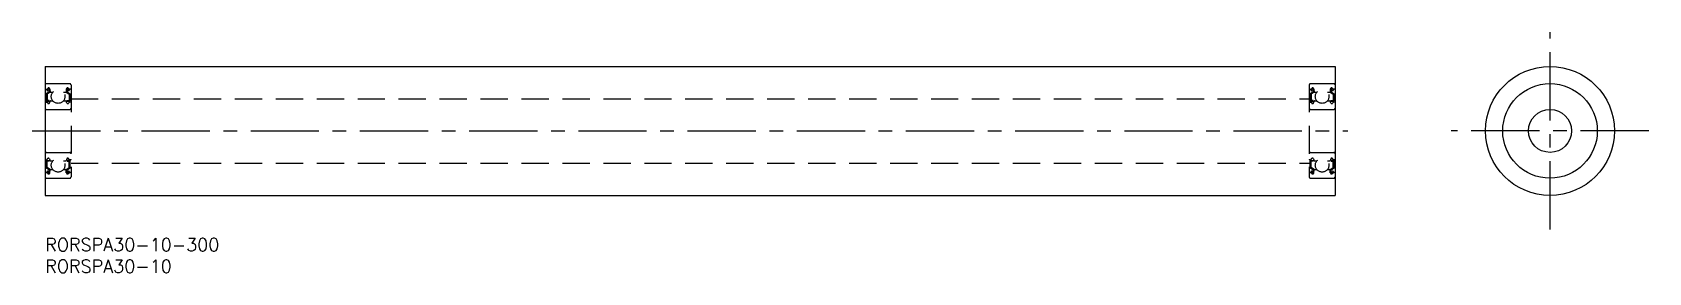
# Model space of a CAD drawing. Extents: x -3 to 373, y -8 to 48.
import ezdxf

# ---------------------------------------------------------------- set-up
doc = ezdxf.new("R2010")
doc.units = 0
doc.header["$LTSCALE"] = 0.5
doc.linetypes.add('CENTER', pattern=[50.8, 31.75, -6.35, 6.35, -6.35])
doc.linetypes.add('DASHED', pattern=[19.05, 12.7, -6.35])
for name, color, linetype in [('MSM_CENTER', 1, 'CENTER'), ('MSM_CONTINUOUS', 7, 'CONTINUOUS'), ('MSM_DASHED', 4, 'DASHED'), ('MSM_PART_NUMBER', 7, 'CONTINUOUS')]:
    doc.layers.add(name, color=color, linetype=linetype)
doc.styles.get("Standard").update_dxf_attribs({"font": 'txt.shx', "height": 3, "bigfont": 'bigfont.shx'})

# ---------------------------------------------------------------- blocks, each defined once
blk = doc.blocks.new('*U16')
at = {"layer": 'MSM_PART_NUMBER'}
blk.add_text('RORSPA30-10-300', height=3, dxfattribs=at).set_placement((0, -3))
blk = doc.blocks.new('*U17')
at = {"layer": 'MSM_PART_NUMBER'}
blk.add_text('RORSPA30-10', height=3, dxfattribs=at).set_placement((0, -8))

msp = doc.modelspace()

# ---------------------------------------------------------------- linework, layer by layer
at = {"layer": 'MSM_CENTER'}
for p, q in [((350, 2.05), (350, 47.95)), ((-3, 25), (303, 25)), ((372.95, 25), (327.05, 25))]:
    msp.add_line(p, q, dxfattribs=at)
at = {"layer": 'MSM_CONTINUOUS'}
for p, q in [((0, 40), (0, 10)), ((0, 40), (300, 40)), ((300, 40), (300, 10)), ((0, 10), (300, 10))]:
    msp.add_line(p, q, dxfattribs=at)
for radius in [15, 11, 5]:
    msp.add_circle((350, 25), radius, dxfattribs=at)
at = {"layer": 'MSM_DASHED'}
for p, q in [((0.1, 34.69998), (0.41, 34.69998)), ((0.93202, 34.09796), (0.23202, 33.66095)), ((0.3, 36), (5.7, 36)), ((0.41, 34.69998), (0.572, 34.89299)), ((0.56301, 34.28897), (0.42202, 34.42996)), ((1.13201, 33.98695), (0.43201, 33.54996)), ((0.563, 34.57098), (0.726, 34.76497)), ((0.563, 34.28897), (0.705, 34.42998)), ((0.70502, 34.42998), (0.56302, 34.57097)), ((0.899, 34.70998), (0.932, 34.09795)), ((1.098, 34.72794), (1.15301, 34.09094)), ((1.132, 34.334), (1.132, 33.987)), ((1.253, 33.99998), (1.76706, 33.99997)), ((4.23294, 33.99997), (4.74699, 33.99998)), ((4.90199, 34.72794), (4.84699, 34.09096)), ((4.86798, 33.98697), (5.56798, 33.54999)), ((4.868, 34.334), (4.868, 33.98698)), ((5.101, 34.70996), (5.06799, 34.09795)), ((5.06799, 34.09796), (5.76799, 33.66095)), ((5.437, 34.57098), (5.274, 34.76498)), ((5.29498, 34.42998), (5.43698, 34.57097)), ((5.43699, 34.28899), (5.29499, 34.42999)), ((5.59, 34.69998), (5.428, 34.89299)), ((5.43699, 34.28897), (5.57798, 34.42996)), ((5.9, 34.69998), (5.59, 34.69998)), ((6, 35.7), (6, 14.3)), ((294, 35.7), (294, 14.3)), ((294.1, 34.69998), (294.41, 34.69998)), ((294.93202, 34.09796), (294.23202, 33.66095)), ((294.3, 36), (299.7, 36)), ((294.41, 34.69998), (294.572, 34.89299)), ((294.56301, 34.28897), (294.42202, 34.42996)), ((295.13201, 33.98695), (294.43201, 33.54996)), ((294.563, 34.57098), (294.726, 34.76497)), ((294.563, 34.28897), (294.705, 34.42998)), ((294.70502, 34.42998), (294.56302, 34.57097)), ((294.899, 34.70998), (294.932, 34.09795)), ((295.098, 34.72794), (295.15301, 34.09094)), ((295.132, 34.334), (295.132, 33.987)), ((295.253, 33.99998), (295.76706, 33.99997)), ((298.23294, 33.99997), (298.74699, 33.99998)), ((298.90199, 34.72794), (298.84699, 34.09096)), ((298.86798, 33.98697), (299.56798, 33.54999)), ((298.868, 34.334), (298.868, 33.98698)), ((299.101, 34.70996), (299.06799, 34.09795)), ((299.06799, 34.09796), (299.76799, 33.66095)), ((299.437, 34.57098), (299.274, 34.76498)), ((299.29498, 34.42998), (299.43698, 34.57097)), ((299.43699, 34.28899), (299.29499, 34.42999)), ((299.59, 34.69998), (299.428, 34.89299)), ((299.43699, 34.28897), (299.57798, 34.42996)), ((299.9, 34.69998), (299.59, 34.69998)), ((0.1, 31.7), (0.35, 31.7)), ((0.232, 33.66098), (0.232, 32.04999)), ((0.35, 31.7), (0.584, 31.42099)), ((0.432, 33.54999), (0.432, 32.04999)), ((0.882, 32.04999), (0.432, 32.04999)), ((0.432, 31.84999), (0.882, 31.84999)), ((0.737, 31.34999), (0.773, 31.34999)), ((0.882, 31.84999), (0.882, 32.04997)), ((0.96099, 31.48198), (1.12499, 31.93396)), ((1.219, 32), (1.76706, 32)), ((4.23294, 32), (4.781, 32)), ((5.039, 31.48199), (4.87501, 31.93396)), ((5.118, 32.04999), (5.568, 32.04999)), ((5.118, 31.84999), (5.118, 32.04997)), ((5.568, 31.84999), (5.118, 31.84999)), ((5.263, 31.34999), (5.227, 31.34999)), ((5.65, 31.7), (5.416, 31.42099)), ((5.568, 33.54999), (5.568, 32.04999)), ((5.9, 31.7), (5.65, 31.7)), ((5.768, 33.66098), (5.768, 32.04999)), ((6, 32.5), (294, 32.5)), ((294.1, 31.7), (294.35, 31.7)), ((294.232, 33.66098), (294.232, 32.04999)), ((294.35, 31.7), (294.584, 31.42099)), ((294.432, 33.54999), (294.432, 32.04999)), ((294.882, 32.04999), (294.432, 32.04999)), ((294.432, 31.84999), (294.882, 31.84999)), ((294.737, 31.34999), (294.773, 31.34999)), ((294.882, 31.84999), (294.882, 32.04997)), ((294.96099, 31.48198), (295.12499, 31.93396)), ((295.219, 32), (295.76706, 32)), ((298.23294, 32), (298.781, 32)), ((299.039, 31.48199), (298.87501, 31.93396)), ((299.118, 32.04999), (299.568, 32.04999)), ((299.118, 31.84999), (299.118, 32.04997)), ((299.568, 31.84999), (299.118, 31.84999)), ((299.263, 31.34999), (299.227, 31.34999)), ((299.65, 31.7), (299.416, 31.42099)), ((299.568, 33.54999), (299.568, 32.04999)), ((299.9, 31.7), (299.65, 31.7)), ((299.768, 33.66098), (299.768, 32.04999)), ((0.3, 30), (5.7, 30)), ((294.3, 30), (299.7, 30)), ((0.3, 20), (5.7, 20)), ((294.3, 20), (299.7, 20)), ((0.1, 18.3), (0.35, 18.3)), ((0.1, 15.30002), (0.41, 15.30002)), ((0.232, 16.33902), (0.232, 17.95001)), ((0.93202, 15.90204), (0.23202, 16.33905)), ((0.35, 18.3), (0.584, 18.57901)), ((0.41, 15.30002), (0.572, 15.10701)), ((0.56301, 15.71103), (0.42202, 15.57004)), ((0.432, 18.15001), (0.882, 18.15001)), ((0.432, 16.45001), (0.432, 17.95001)), ((0.882, 17.95001), (0.432, 17.95001)), ((1.13201, 16.01305), (0.43201, 16.45004)), ((0.563, 15.71103), (0.705, 15.57002)), ((0.563, 15.42902), (0.726, 15.23503)), ((0.70502, 15.57002), (0.56302, 15.42903)), ((0.737, 18.65001), (0.773, 18.65001)), ((0.78201, 16.23154), (0.78211, 16.23154)), ((0.882, 18.15001), (0.882, 17.95003)), ((0.899, 15.29002), (0.932, 15.90205)), ((0.95701, 16.1223), (0.95701, 16.1224)), ((0.96099, 18.51802), (1.12499, 18.06604)), ((1.098, 15.27206), (1.15301, 15.90906)), ((1.132, 15.666), (1.132, 16.013)), ((1.219, 18), (1.76706, 18)), ((1.253, 16.00002), (1.76706, 16.00003)), ((4.23294, 18), (4.781, 18)), ((4.23294, 16.00003), (4.74699, 16.00002)), ((4.90199, 15.27206), (4.84699, 15.90904)), ((4.86798, 16.01303), (5.56798, 16.45001)), ((4.868, 15.666), (4.868, 16.01302)), ((5.039, 18.51801), (4.87501, 18.06604)), ((5.06799, 15.90204), (5.76799, 16.33905)), ((5.101, 15.29004), (5.06799, 15.90205)), ((5.568, 18.15001), (5.118, 18.15001)), ((5.118, 18.15001), (5.118, 17.95003)), ((5.118, 17.95001), (5.568, 17.95001)), ((5.263, 18.65001), (5.227, 18.65001)), ((5.437, 15.42902), (5.274, 15.23502)), ((5.29498, 15.57002), (5.43698, 15.42903)), ((5.43699, 15.71101), (5.29499, 15.57001)), ((5.65, 18.3), (5.416, 18.57901)), ((5.59, 15.30002), (5.428, 15.10701)), ((5.43699, 15.71103), (5.57798, 15.57004)), ((5.568, 16.45001), (5.568, 17.95001)), ((5.9, 15.30002), (5.59, 15.30002)), ((5.9, 18.3), (5.65, 18.3)), ((5.768, 16.33902), (5.768, 17.95001)), ((6, 17.5), (294, 17.5)), ((294.1, 18.3), (294.35, 18.3)), ((294.1, 15.30002), (294.41, 15.30002)), ((294.232, 16.33902), (294.232, 17.95001)), ((294.93202, 15.90204), (294.23202, 16.33905)), ((294.35, 18.3), (294.584, 18.57901)), ((294.41, 15.30002), (294.572, 15.10701)), ((294.56301, 15.71103), (294.42202, 15.57004)), ((294.432, 18.15001), (294.882, 18.15001)), ((294.432, 16.45001), (294.432, 17.95001)), ((294.882, 17.95001), (294.432, 17.95001)), ((295.13201, 16.01305), (294.43201, 16.45004)), ((294.563, 15.71103), (294.705, 15.57002)), ((294.563, 15.42902), (294.726, 15.23503)), ((294.70502, 15.57002), (294.56302, 15.42903)), ((294.737, 18.65001), (294.773, 18.65001)), ((294.78201, 16.23154), (294.78211, 16.23154)), ((294.882, 18.15001), (294.882, 17.95003)), ((294.899, 15.29002), (294.932, 15.90205)), ((294.95701, 16.1223), (294.95701, 16.1224)), ((294.96099, 18.51802), (295.12499, 18.06604)), ((295.098, 15.27206), (295.15301, 15.90906)), ((295.132, 15.666), (295.132, 16.013)), ((295.219, 18), (295.76706, 18)), ((295.253, 16.00002), (295.76706, 16.00003)), ((298.23294, 18), (298.781, 18)), ((298.23294, 16.00003), (298.74699, 16.00002)), ((298.90199, 15.27206), (298.84699, 15.90904)), ((298.86798, 16.01303), (299.56798, 16.45001)), ((298.868, 15.666), (298.868, 16.01302)), ((299.039, 18.51801), (298.87501, 18.06604)), ((299.06799, 15.90204), (299.76799, 16.33905)), ((299.101, 15.29004), (299.06799, 15.90205)), ((299.568, 18.15001), (299.118, 18.15001)), ((299.118, 18.15001), (299.118, 17.95003)), ((299.118, 17.95001), (299.568, 17.95001)), ((299.263, 18.65001), (299.227, 18.65001)), ((299.437, 15.42902), (299.274, 15.23502)), ((299.29498, 15.57002), (299.43698, 15.42903)), ((299.43699, 15.71101), (299.29499, 15.57001)), ((299.65, 18.3), (299.416, 18.57901)), ((299.59, 15.30002), (299.428, 15.10701)), ((299.43699, 15.71103), (299.57798, 15.57004)), ((299.568, 16.45001), (299.568, 17.95001)), ((299.9, 15.30002), (299.59, 15.30002)), ((299.9, 18.3), (299.65, 18.3)), ((299.768, 16.33902), (299.768, 17.95001)), ((0.3, 14), (5.7, 14)), ((294.3, 14), (299.7, 14))]:
    msp.add_line(p, q, dxfattribs=at)
for centre in [(3, 33), (297, 33), (3, 17), (297, 17)]:
    msp.add_circle(centre, 1.5875, dxfattribs=at)
for centre, radius, start, end in [((0.1, 34.79999), 0.10001, 180.00005, 270.00003), ((0.3, 35.7), 0.3, 90, 180), ((0.563, 34.571), 0.20013, 139.86482, 225.00006), ((0.801, 34.70198), 0.29813, 5.00049, 140.17136), ((0.801, 34.70198), 0.09832, 4.66455, 139.97394), ((1.253, 34.09999), 0.10042, 185.14438, 270.00003), ((4.747, 34.09999), 0.1004, 269.99948, 354.85568), ((5.199, 34.70198), 0.29813, 39.82861, 174.99974), ((5.199, 34.70198), 0.09833, 40.02637, 175.33574), ((5.437, 34.571), 0.20012, 314.99673, 40.13525), ((5.7, 35.7), 0.3, 0, 90), ((5.9, 34.79999), 0.1, 269.99948, 359.99126), ((294.1, 34.79999), 0.10001, 180.00005, 270.00003), ((294.3, 35.7), 0.3, 90, 180), ((294.563, 34.571), 0.20013, 139.86482, 225.00006), ((294.801, 34.70198), 0.29813, 5.00049, 140.17136), ((294.801, 34.70198), 0.09832, 4.66455, 139.97394), ((295.253, 34.09999), 0.10042, 185.14438, 270.00003), ((298.747, 34.09999), 0.1004, 269.99948, 354.85568), ((299.199, 34.70198), 0.29813, 39.82861, 174.99974), ((299.199, 34.70198), 0.09833, 40.02637, 175.33574), ((299.437, 34.571), 0.20012, 314.99673, 40.13525), ((299.7, 35.7), 0.3, 0, 90), ((299.9, 34.79999), 0.1, 269.99948, 359.99126), ((0.1, 31.59999), 0.1, 89.99951, 180.00005), ((0.3, 30.3), 0.3, 180, 270), ((0.432, 32.04999), 0.20001, 180.00005, 270.00003), ((0.737, 31.54999), 0.20013, 220.13838, 270.00003), ((0.773, 31.54999), 0.2, 270.00003, 340.11166), ((1.219, 31.89999), 0.1, 89.99951, 160.11572), ((4.781, 31.89999), 0.09999, 19.88452, 90.00024), ((5.227, 31.54999), 0.20001, 199.88831, 269.99976), ((5.263, 31.54999), 0.20013, 269.99976, 319.86147), ((5.568, 32.04999), 0.2, 269.99976, 359.99563), ((5.7, 30.3), 0.3, 270, 0), ((5.9, 31.59999), 0.09999, 359.99126, 90.00024), ((294.1, 31.59999), 0.1, 89.99951, 180.00005), ((294.3, 30.3), 0.3, 180, 270), ((294.432, 32.04999), 0.20001, 180.00005, 270.00003), ((294.737, 31.54999), 0.20013, 220.13838, 270.00003), ((294.773, 31.54999), 0.2, 270.00003, 340.11166), ((295.219, 31.89999), 0.1, 89.99951, 160.11572), ((298.781, 31.89999), 0.09999, 19.88452, 90.00024), ((299.227, 31.54999), 0.20001, 199.88831, 269.99976), ((299.263, 31.54999), 0.20013, 269.99976, 319.86147), ((299.568, 32.04999), 0.2, 269.99976, 359.99563), ((299.7, 30.3), 0.3, 270, 0), ((299.9, 31.59999), 0.09999, 359.99126, 90.00024), ((0.3, 19.7), 0.3, 90, 180), ((5.7, 19.7), 0.3, 0, 90), ((294.3, 19.7), 0.3, 90, 180), ((299.7, 19.7), 0.3, 0, 90), ((0.1, 15.20001), 0.10001, 89.99997, 179.99995), ((0.1, 18.40001), 0.1, 179.99995, 270.00049), ((0.432, 17.95001), 0.20001, 89.99997, 179.99995), ((0.563, 15.429), 0.20013, 134.99994, 220.13518), ((0.801, 15.29802), 0.29813, 219.82864, 354.99951), ((0.737, 18.45001), 0.20013, 89.99997, 139.86162), ((0.801, 15.29802), 0.09832, 220.02606, 355.33545), ((0.773, 18.45001), 0.2, 19.88834, 89.99997), ((1.219, 18.10001), 0.1, 199.88428, 270.00049), ((1.253, 15.90001), 0.10042, 89.99997, 174.85562), ((4.747, 15.90001), 0.1004, 5.14432, 90.00052), ((4.781, 18.10001), 0.09999, 269.99976, 340.11548), ((5.199, 15.29802), 0.29813, 185.00026, 320.17139), ((5.227, 18.45001), 0.20001, 90.00024, 160.11169), ((5.199, 15.29802), 0.09833, 184.66426, 319.97363), ((5.263, 18.45001), 0.20013, 40.13853, 90.00024), ((5.568, 17.95001), 0.2, 0.00437, 90.00024), ((5.437, 15.429), 0.20012, 319.86475, 45.00327), ((5.9, 18.40001), 0.09999, 269.99976, 0.00874), ((5.9, 15.20001), 0.1, 0.00874, 90.00052), ((294.1, 15.20001), 0.10001, 89.99997, 179.99995), ((294.1, 18.40001), 0.1, 179.99995, 270.00049), ((294.432, 17.95001), 0.20001, 89.99997, 179.99995), ((294.563, 15.429), 0.20013, 134.99994, 220.13518), ((294.801, 15.29802), 0.29813, 219.82864, 354.99951), ((294.737, 18.45001), 0.20013, 89.99997, 139.86162), ((294.801, 15.29802), 0.09832, 220.02606, 355.33545), ((294.773, 18.45001), 0.2, 19.88834, 89.99997), ((295.219, 18.10001), 0.1, 199.88428, 270.00049), ((295.253, 15.90001), 0.10042, 89.99997, 174.85562), ((298.747, 15.90001), 0.1004, 5.14432, 90.00052), ((298.781, 18.10001), 0.09999, 269.99976, 340.11548), ((299.199, 15.29802), 0.29813, 185.00026, 320.17139), ((299.227, 18.45001), 0.20001, 90.00024, 160.11169), ((299.199, 15.29802), 0.09833, 184.66426, 319.97363), ((299.263, 18.45001), 0.20013, 40.13853, 90.00024), ((299.568, 17.95001), 0.2, 0.00437, 90.00024), ((299.437, 15.429), 0.20012, 319.86475, 45.00327), ((299.9, 18.40001), 0.09999, 269.99976, 0.00874), ((299.9, 15.20001), 0.1, 0.00874, 90.00052), ((0.3, 14.3), 0.3, 180, 270), ((5.7, 14.3), 0.3, 270, 0), ((294.3, 14.3), 0.3, 180, 270), ((299.7, 14.3), 0.3, 270, 0)]:
    msp.add_arc(centre, radius, start, end, dxfattribs=at)

# ---------------------------------------------------------------- block references
at = {"layer": 'MSM_CONTINUOUS'}
for name in ['*U16', '*U17']:
    msp.add_blockref(name, (0, 0), dxfattribs=at)

doc.saveas('drawing.dxf')
